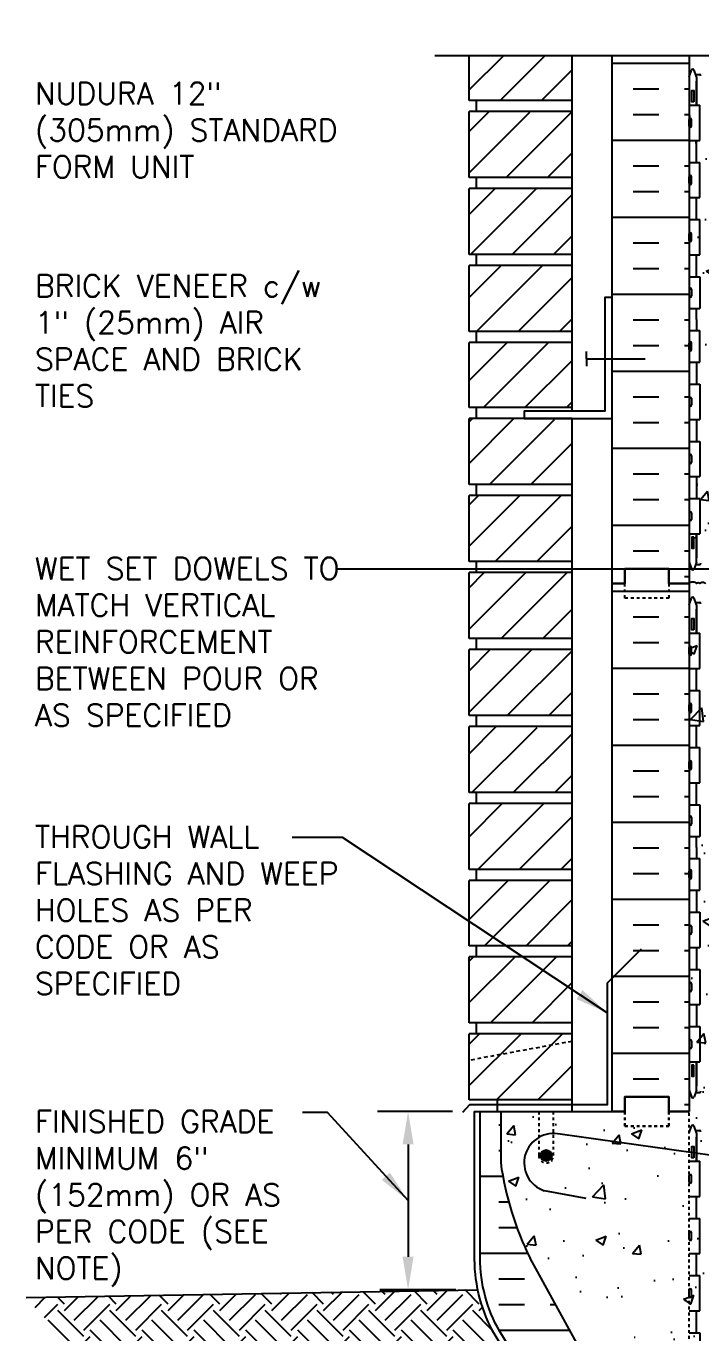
# Model space of a CAD drawing. Header units: inches. Extents: x 26.1 to 80.9, y -14.5 to 56.3.
# Drawn here: x 26.07 to 49.08, y 11.71 to 56.25 of the extents above; entities that cross this region are included whole.
import ezdxf

# ---------------------------------------------------------------- set-up
doc = ezdxf.new("R2010")
doc.units = ezdxf.units.IN
doc.header["$LTSCALE"] = 0.5
doc.header["$MEASUREMENT"] = 0
doc.linetypes.add('DASHED2', pattern=[0.375, 0.25, -0.125])
doc.linetypes.add('HIDDEN2', pattern=[0.1875, 0.125, -0.0625])
for name, color, linetype in [('HATCH', 12, 'Continuous'), ('Hidden2', 12, 'HIDDEN2'), ('line25', 2, 'Continuous'), ('LINE3', 3, 'Continuous'), ('LINE50', 5, 'Continuous'), ('LINE9', 9, 'Continuous'), ('TEXT', 4, 'Continuous'), ('Web_Edge', 9, 'Continuous')]:
    doc.layers.add(name, color=color, linetype=linetype)
doc.styles.add('DIM', font='romans.shx', dxfattribs={"width": 0.7})
doc.styles.add('ROMANS', font='romans.shx', dxfattribs={"height": 1.125})
doc.dimstyles.new('ext_12', dxfattribs={"dimscale": 12, "dimtxt": 0.09375, "dimasz": 0.09375, "dimexe": 0.09375, "dimexo": 0.0625, "dimgap": 0.0625, "dimtad": 1, "dimdec": 1, "dimzin": 3, "dimdsep": 46, "dimlunit": 4, "dimtxsty": 'DIM', "dimcen": 0.09, "dimdle": 0.09375, "dimclrt": 4, "dimadec": 0, "dimazin": 0, "dimtfac": 1, "dimtdec": 1, "dimtmove": 2, "dimatfit": 3, "dimfxl": 0, "dimfrac": 2, "dimtolj": 1, "dimtzin": 0, "dimarcsym": 0})

msp = doc.modelspace()

# ---------------------------------------------------------------- hatches: boundary and pattern name
at = {"layer": 'HATCH'}
h = msp.add_hatch(dxfattribs=at)
h.set_pattern_fill('AR-CONC', color=256, scale=0.5, style=0)
h.paths.add_polyline_path([(60.676, 55.254), (53.488, 55.254), (52.488, 54.254), (52.488, 55.254), (52.488, 56.254), (51.488, 55.254), (48.676, 55.254), (48.676, 37.254, -0.484838), (48.925, 37.254, -0.520567), (49.046, 37.254, -0.520567), (49.229, 37.254, -0.520567), (49.334, 37.254, -0.520567), (49.544, 37.254, -0.520567), (49.67, 37.254, -0.520567), (49.796, 37.254, -0.520567), (50.006, 37.254, -0.520567), (50.216, 37.254, -0.520567), (50.336, 37.254, -0.520567), (50.562, 37.254, -0.520567), (50.656, 37.254, -0.520567), (50.845, 37.254, -0.520567), (51.123, 37.254, -0.520567), (51.333, 37.254, -0.520567), (51.532, 37.254, -0.520567), (51.779, 37.254, -0.520567), (51.889, 37.254, -0.520567), (52.195, 37.254, -0.520567), (52.3, 37.254, -0.520567), (52.416, 37.254, -0.520567), (52.536, 37.254, -0.520567), (52.626, 37.254, -0.520567), (52.741, 37.254, -0.520567), (52.919, 37.254, -0.520567), (53.066, 37.254, -0.520567), (53.218, 37.254, -0.520567), (53.376, 37.254, -0.520567), (53.476, 37.254, -0.520567), (53.654, 37.254, -0.520567), (53.874, 37.254, -0.520567), (54.068, 37.254, -0.520567), (54.273, 37.254, -0.520567), (54.373, 37.296, -0.520567), (54.504, 37.296, -0.520567), (54.593, 37.296, -0.520567), (54.676, 37.296, -0.520567), (54.759, 37.296, -0.520567), (54.848, 37.296, -0.520567), (54.979, 37.296, -0.520567), (55.079, 37.254, -0.520567), (55.284, 37.254, -0.520567), (55.478, 37.254, -0.520567), (55.698, 37.254, -0.520567), (55.876, 37.254, -0.520567), (55.976, 37.254, -0.520567), (56.134, 37.254, -0.520567), (56.286, 37.254, -0.520567), (56.433, 37.254, -0.520567), (56.611, 37.254, -0.268401), (56.675, 37.284, -0.650115), (56.759, 37.296, -0.520567), (56.848, 37.296, -0.520567), (56.979, 37.296, -0.520567), (57.079, 37.254, -0.520567), (57.284, 37.254, -0.520567), (57.478, 37.254, -0.520567), (57.698, 37.254, -0.520567), (57.876, 37.254, -0.520567), (57.976, 37.254, -0.520567), (58.134, 37.254, -0.520567), (58.286, 37.254, -0.520567), (58.433, 37.254, -0.520567), (58.611, 37.254, -0.272614), (58.676, 37.284, -0.272614), (58.741, 37.254, -0.520567), (58.919, 37.254, -0.520567), (59.066, 37.254, -0.520567), (59.218, 37.254, -0.520567), (59.376, 37.254, -0.520567), (59.476, 37.254, -0.520567), (59.654, 37.254, -0.520567), (59.874, 37.254, -0.520567), (60.068, 37.254, -0.520567), (60.273, 37.254, -0.520567), (60.373, 37.296, -0.520567), (60.504, 37.296, -0.520567), (60.593, 37.296, -0.520567), (60.676, 37.296)])
h = msp.add_hatch(dxfattribs=at)
h.set_pattern_fill('INSUL', color=256, scale=7, style=0)
h.set_pattern_definition([(0, (-2877.4856, -359.7554), (0, 2.625), []), (0, (-2877.4856, -358.8804), (0, 2.625), [0.875, -0.875]), (0, (-2877.4856, -358.0054), (0, 2.625), [0.875, -0.875])])
h.paths.add_polyline_path([(46.051, 37.254), (46.488, 37.254), (46.488, 37.754), (47.988, 37.754), (47.988, 37.254), (48.676, 37.254), (48.676, 55.254), (47.988, 55.254), (47.988, 55.754), (46.488, 55.754), (46.488, 55.254), (46.051, 55.254)])
h = msp.add_hatch(dxfattribs=at)
h.set_pattern_fill('ANSI31', color=256, scale=8, style=0)
h.set_pattern_definition([(45, (34.8746, -11.6206), (-0.707107, 0.707107), [])])
h.paths.add_polyline_path([(44.676, 21.904), (41.176, 21.904), (41.176, 19.654), (44.676, 19.654)])
h.paths.add_polyline_path([(44.676, 24.529), (41.176, 24.529), (41.176, 22.279), (44.676, 22.279)])
h.paths.add_polyline_path([(44.676, 27.124), (41.176, 27.124), (41.176, 24.904), (44.676, 24.904)])
h.paths.add_polyline_path([(44.676, 29.749), (41.176, 29.749), (41.176, 27.499), (44.676, 27.499)])
h.paths.add_polyline_path([(44.676, 32.349), (43.051, 32.349), (43.051, 32.374), (41.176, 32.374), (41.176, 30.124), (44.676, 30.124)])
h.paths.add_polyline_path([(44.676, 34.999), (41.176, 34.999), (41.176, 32.749), (44.676, 32.749)])
h.paths.add_polyline_path([(44.676, 37.624), (41.176, 37.624), (41.176, 35.374), (44.676, 35.374)])
h.paths.add_polyline_path([(44.676, 40.249), (41.176, 40.249), (41.176, 37.999), (44.676, 37.999)])
h.paths.add_polyline_path([(44.676, 42.849), (43.051, 42.849), (43.051, 42.874), (41.176, 42.874), (41.176, 40.624), (44.676, 40.624)])
h.paths.add_polyline_path([(44.676, 45.47), (41.176, 45.47), (41.176, 43.249), (44.676, 43.249)])
h.paths.add_polyline_path([(44.676, 48.095), (41.176, 48.095), (41.176, 45.845), (44.676, 45.845)])
h.paths.add_polyline_path([(44.676, 50.72), (41.176, 50.72), (41.176, 48.47), (44.676, 48.47)])
h.paths.add_polyline_path([(44.676, 53.32), (43.051, 53.32), (43.051, 53.345), (41.176, 53.345), (41.176, 51.095), (44.676, 51.095)])
h.paths.add_polyline_path([(44.676, 55.254), (41.176, 55.254), (41.176, 53.72), (44.676, 53.72)])
h = msp.add_hatch(dxfattribs=at)
h.set_pattern_fill('AR-CONC', color=256, scale=0.5, style=0)
h.paths.add_polyline_path([(60.676, 37.254), (60.676, 47.3, 0.520567), (60.593, 47.3, 0.520567), (60.504, 47.3, 0.520567), (60.373, 47.3, 0.520567), (60.273, 47.258, 0.520567), (60.068, 47.258, 0.520567), (59.874, 47.258, 0.520567), (59.654, 47.258, 0.520567), (59.476, 47.258, 0.520567), (59.376, 47.258, 0.520567), (59.218, 47.258, 0.520567), (59.066, 47.258, 0.520567), (58.919, 47.258, 0.520567), (58.741, 47.258, 0.272614), (58.676, 47.288, 0.272614), (58.611, 47.258, 0.520567), (58.433, 47.258, 0.520567), (58.286, 47.258, 0.520567), (58.134, 47.258, 0.520567), (57.976, 47.258, 0.520567), (57.876, 47.258, 0.520567), (57.698, 47.258, 0.520567), (57.478, 47.258, 0.520567), (57.284, 47.258, 0.520567), (57.079, 47.258, 0.520567), (56.979, 47.3, 0.520567), (56.848, 47.3, 0.520567), (56.759, 47.3, 0.650115), (56.675, 47.288, 0.268401), (56.611, 47.258, 0.520567), (56.433, 47.258, 0.520567), (56.286, 47.258, 0.520567), (56.134, 47.258, 0.520567), (55.976, 47.258, 0.520567), (55.876, 47.258, 0.520567), (55.698, 47.258, 0.520567), (55.478, 47.258, 0.520567), (55.284, 47.258, 0.520567), (55.079, 47.258, 0.520567), (54.979, 47.3, 0.520567), (54.848, 47.3, 0.520567), (54.759, 47.3, 0.520567), (54.676, 47.3, 0.520567), (54.593, 47.3, 0.520567), (54.504, 47.3, 0.520567), (54.373, 47.3, 0.520567), (54.273, 47.258, 0.520567), (54.068, 47.258, 0.520567), (53.874, 47.258, 0.520567), (53.654, 47.258, 0.520567), (53.476, 47.258, 0.520567), (53.376, 47.258, 0.520567), (53.218, 47.258, 0.520567), (53.066, 47.258, 0.520567), (52.919, 47.258, 0.520567), (52.741, 47.258, 0.520567), (52.626, 47.258, 0.520567), (52.536, 47.258, 0.520567), (52.416, 47.258, 0.520567), (52.3, 47.258, 0.520567), (52.195, 47.258, 0.520567), (51.889, 47.258, 0.520567), (51.779, 47.258, 0.520567), (51.532, 47.258, 0.520567), (51.333, 47.258, 0.520567), (51.123, 47.258, 0.520567), (50.845, 47.258, 0.520567), (50.656, 47.258, 0.520567), (50.562, 47.258, 0.520567), (50.336, 47.258, 0.520567), (50.216, 47.258, 0.520567), (50.006, 47.258, 0.520567), (49.796, 47.258, 0.520567), (49.67, 47.258, 0.520567), (49.544, 47.258, 0.520567), (49.334, 47.258, 0.520567), (49.229, 47.258, 0.520567), (49.046, 47.258, 0.520567), (48.925, 47.258, 0.484838), (48.676, 47.258), (48.676, 37.254), (48.676, 19.254), (48.676, 4.504), (48.676, 1.254), (53.825, 1.254), (54.825, 2.254), (54.825, 1.254), (54.825, 0.254), (55.825, 1.254), (60.676, 1.254), (60.676, 13.629), (60.676, 19.254), (57.801, 19.254), (57.301, 19.754), (57.301, 20.879), (57.801, 21.379), (60.676, 21.379), (60.676, 25.129), (57.801, 25.129), (57.301, 25.629), (57.301, 26.754), (57.801, 27.254), (60.676, 27.254)])
h = msp.add_hatch(dxfattribs=at)
h.set_pattern_fill('INSUL', color=256, scale=7, style=0)
h.set_pattern_definition([(0, (-2877.4856, -377.7554), (0, 2.625), []), (0, (-2877.4856, -376.8804), (0, 2.625), [0.875, -0.875]), (0, (-2877.4856, -376.0054), (0, 2.625), [0.875, -0.875])])
h.paths.add_polyline_path([(46.051, 19.254), (46.488, 19.254), (46.488, 19.754), (47.988, 19.754), (47.988, 19.254), (48.676, 19.254), (48.676, 37.254), (47.988, 37.254), (47.988, 37.754), (46.488, 37.754), (46.488, 37.254), (46.051, 37.254)])
h = msp.add_hatch(dxfattribs=at)
h.set_pattern_fill('INSUL', color=256, scale=7, style=0)
h.set_pattern_definition([(0, (-2953.8148, -421.328), (0, 2.625), []), (0, (-2953.8148, -420.453), (0, 2.625), [0.875, -0.875]), (0, (-2953.8148, -419.578), (0, 2.625), [0.875, -0.875])])
h.paths.add_polyline_path([(43.251, 14.254, -0.079579), (42.251, 17.504), (42.251, 19.254), (41.551, 19.254), (41.551, 14.254, 0.131652), (42.221, 11.754), (45.959, 5.604, -0.10438), (46.051, 5.129), (46.051, 1.254), (46.488, 1.254), (46.488, 1.754), (47.988, 1.754), (47.988, 1.254), (48.676, 1.254), (48.676, 4.504), (48.426, 4.504), (48.426, 4.879)])
h = msp.add_hatch(dxfattribs=at)
h.set_pattern_fill('AR-CONC', color=256, scale=0.5, style=0)
h.paths.add_polyline_path([(48.426, 4.879), (48.426, 4.504), (48.676, 4.504), (48.676, 17.755), (44.764, 18.454, 0.119457), (44.051, 18.407), (44.051, 17.754, -1), (43.551, 17.754), (43.551, 19.254), (42.251, 19.254), (42.251, 17.504, 0.079579), (43.251, 14.254)])
h.paths.add_polyline_path([(48.676, 19.254), (47.988, 19.254), (47.988, 18.754), (46.488, 18.754), (46.488, 19.254), (46.051, 19.254), (44.051, 19.254), (44.051, 18.407, -0.119457), (44.764, 18.454), (48.676, 17.755)], flags=17)
h = msp.add_hatch(dxfattribs=at)
h.set_pattern_fill('EARTH', color=256, scale=5, angle=45, style=0)
h.set_pattern_definition([(45, (-40.9067, 50.6942), (1e-16, 1.767767), [1.25, -1.25]), (45, (-41.2382, 51.0257), (1e-16, 1.767767), [1.25, -1.25]), (45, (-41.5696, 51.3572), (1e-16, 1.767767), [1.25, -1.25]), (135, (-41.5696, 51.5781), (-1.767767, 2e-16), [1.25, -1.25]), (135, (-41.2382, 51.9096), (-1.767767, 2e-16), [1.25, -1.25]), (135, (-40.9067, 52.241), (-1.767767, 2e-16), [1.25, -1.25])])
edge = h.paths.add_edge_path()
edge.add_line((38.073, 10.491), (38.073, 6.92))
edge.add_line((38.073, 6.92), (41.063, 6.889))
edge.add_line((41.063, 6.889), (41.149, 6.849))
edge.add_line((41.149, 6.849), (41.235, 6.809))
edge.add_line((41.235, 6.809), (41.321, 6.768))
edge.add_line((41.321, 6.768), (41.406, 6.726))
edge.add_line((41.406, 6.726), (41.49, 6.684))
edge.add_line((41.49, 6.684), (41.574, 6.641))
edge.add_line((41.574, 6.641), (41.657, 6.598))
edge.add_line((41.657, 6.598), (41.739, 6.554))
edge.add_line((41.739, 6.554), (41.821, 6.51))
edge.add_line((41.821, 6.51), (41.902, 6.465))
edge.add_line((41.902, 6.465), (41.982, 6.419))
edge.add_line((41.982, 6.419), (42.062, 6.373))
edge.add_line((42.062, 6.373), (42.14, 6.326))
edge.add_line((42.14, 6.326), (42.219, 6.279))
edge.add_line((42.219, 6.279), (42.296, 6.231))
edge.add_line((42.296, 6.231), (42.373, 6.182))
edge.add_line((42.373, 6.182), (42.448, 6.133))
edge.add_line((42.448, 6.133), (42.523, 6.083))
edge.add_line((42.523, 6.083), (42.598, 6.032))
edge.add_line((42.598, 6.032), (42.671, 5.981))
edge.add_line((42.671, 5.981), (42.744, 5.929))
edge.add_line((42.744, 5.929), (42.816, 5.876))
edge.add_line((42.816, 5.876), (42.887, 5.823))
edge.add_line((42.887, 5.823), (42.957, 5.769))
edge.add_line((42.957, 5.769), (43.026, 5.714))
edge.add_line((43.026, 5.714), (43.094, 5.659))
edge.add_line((43.094, 5.659), (43.162, 5.603))
edge.add_line((43.162, 5.603), (43.228, 5.546))
edge.add_line((43.228, 5.546), (43.294, 5.488))
edge.add_line((43.294, 5.488), (43.359, 5.43))
edge.add_line((43.359, 5.43), (43.422, 5.371))
edge.add_line((43.422, 5.371), (43.485, 5.311))
edge.add_line((43.485, 5.311), (43.547, 5.251))
edge.add_line((43.547, 5.251), (43.608, 5.19))
edge.add_line((43.608, 5.19), (43.668, 5.128))
edge.add_line((43.668, 5.128), (43.727, 5.065))
edge.add_line((43.727, 5.065), (43.784, 5.001))
edge.add_line((43.784, 5.001), (43.841, 4.937))
edge.add_line((43.841, 4.937), (43.897, 4.872))
edge.add_line((43.897, 4.872), (43.952, 4.806))
edge.add_line((43.952, 4.806), (44.005, 4.739))
edge.add_line((44.005, 4.739), (44.058, 4.672))
edge.add_line((44.058, 4.672), (44.109, 4.603))
edge.add_line((44.109, 4.603), (44.16, 4.534))
edge.add_line((44.16, 4.534), (44.209, 4.464))
edge.add_line((44.209, 4.464), (44.257, 4.394))
edge.add_line((44.257, 4.394), (44.304, 4.322))
edge.add_line((44.304, 4.322), (44.35, 4.25))
edge.add_line((44.35, 4.25), (44.395, 4.176))
edge.add_line((44.395, 4.176), (44.438, 4.102))
edge.add_line((44.438, 4.102), (44.48, 4.027))
edge.add_line((44.48, 4.027), (44.521, 3.951))
edge.add_line((44.521, 3.951), (44.561, 3.874))
edge.add_line((44.561, 3.874), (44.6, 3.796))
edge.add_line((44.6, 3.796), (44.637, 3.718))
edge.add_line((44.637, 3.718), (44.674, 3.638))
edge.add_line((44.674, 3.638), (44.708, 3.558))
edge.add_line((44.708, 3.558), (44.742, 3.477))
edge.add_line((44.742, 3.477), (44.775, 3.394))
edge.add_line((44.775, 3.394), (44.806, 3.311))
edge.add_line((44.806, 3.311), (44.836, 3.228))
edge.add_line((44.836, 3.228), (44.865, 3.143))
edge.add_line((44.865, 3.143), (44.893, 3.058))
edge.add_line((44.893, 3.058), (44.921, 2.972))
edge.add_line((44.921, 2.972), (44.947, 2.885))
edge.add_line((44.947, 2.885), (44.972, 2.798))
edge.add_line((44.972, 2.798), (44.997, 2.71))
edge.add_line((44.997, 2.71), (45.021, 2.622))
edge.add_line((45.021, 2.622), (45.044, 2.533))
edge.add_line((45.044, 2.533), (45.066, 2.444))
edge.add_line((45.066, 2.444), (45.088, 2.354))
edge.add_line((45.088, 2.354), (45.109, 2.264))
edge.add_line((45.109, 2.264), (45.13, 2.173))
edge.add_line((45.13, 2.173), (45.15, 2.082))
edge.add_line((45.15, 2.082), (45.17, 1.991))
edge.add_line((45.17, 1.991), (45.19, 1.9))
edge.add_line((45.19, 1.9), (45.209, 1.808))
edge.add_line((45.209, 1.808), (45.227, 1.716))
edge.add_line((45.227, 1.716), (45.246, 1.624))
edge.add_line((45.246, 1.624), (45.264, 1.531))
edge.add_line((45.264, 1.531), (45.283, 1.439))
edge.add_line((45.283, 1.439), (45.301, 1.347))
edge.add_line((45.301, 1.347), (45.319, 1.254))
edge.add_line((45.319, 1.254), (45.991, 1.254))
edge.add_line((45.991, 1.254), (45.991, 5.137))
edge.add_arc((45.039, 5.154), 0.952, 358.9548, 381.9741)
edge.add_line((45.922, 5.51), (44.654, 7.596))
edge.add_line((44.654, 7.596), (44.511, 7.596))
edge.add_line((44.511, 7.596), (42.06, 11.629))
edge.add_arc((46.551, 14.224), 5.188, 191.6439, 210.0236, ccw=False)
edge.add_line((41.47, 13.177), (26.07, 12.908))
edge.add_line((26.07, 12.908), (26.132, 12.839))
edge.add_line((26.132, 12.839), (26.195, 12.77))
edge.add_line((26.195, 12.77), (26.257, 12.701))
edge.add_line((26.257, 12.701), (26.32, 12.632))
edge.add_line((26.32, 12.632), (26.382, 12.563))
edge.add_line((26.382, 12.563), (26.445, 12.494))
edge.add_line((26.445, 12.494), (26.508, 12.425))
edge.add_line((26.508, 12.425), (26.571, 12.357))
edge.add_line((26.571, 12.357), (26.634, 12.289))
edge.add_line((26.634, 12.289), (26.697, 12.221))
edge.add_line((26.697, 12.221), (26.76, 12.154))
edge.add_line((26.76, 12.154), (26.824, 12.087))
edge.add_line((26.824, 12.087), (26.887, 12.021))
edge.add_line((26.887, 12.021), (26.951, 11.954))
edge.add_line((26.951, 11.954), (27.016, 11.889))
edge.add_line((27.016, 11.889), (27.08, 11.824))
edge.add_line((27.08, 11.824), (27.145, 11.759))
edge.add_line((27.145, 11.759), (27.21, 11.695))
edge.add_line((27.21, 11.695), (27.276, 11.632))
edge.add_line((27.276, 11.632), (27.342, 11.569))
edge.add_line((27.342, 11.569), (27.408, 11.507))
edge.add_line((27.408, 11.507), (27.475, 11.446))
edge.add_line((27.475, 11.446), (27.542, 11.386))
edge.add_line((27.542, 11.386), (27.609, 11.326))
edge.add_line((27.609, 11.326), (27.677, 11.267))
edge.add_line((27.677, 11.267), (27.745, 11.209))
edge.add_line((27.745, 11.209), (27.814, 11.152))
edge.add_line((27.814, 11.152), (27.883, 11.096))
edge.add_line((27.883, 11.096), (27.953, 11.041))
edge.add_line((27.953, 11.041), (28.024, 10.987))
edge.add_line((28.024, 10.987), (28.095, 10.934))
edge.add_line((28.095, 10.934), (28.166, 10.882))
edge.add_line((28.166, 10.882), (28.238, 10.83))
edge.add_line((28.238, 10.83), (28.31, 10.78))
edge.add_line((28.31, 10.78), (28.383, 10.73))
edge.add_line((28.383, 10.73), (28.456, 10.682))
edge.add_line((28.456, 10.682), (28.53, 10.634))
edge.add_line((28.53, 10.634), (28.604, 10.587))
edge.add_line((28.604, 10.587), (28.679, 10.541))
edge.add_line((28.679, 10.541), (28.754, 10.496))
edge.add_line((28.754, 10.496), (28.762, 10.491))
edge.add_line((28.762, 10.491), (38.073, 10.491))
at = {"layer": 'LINE3'}
msp.add_hatch(color=256, dxfattribs=at).paths.add_polyline_path([(43.613, 17.754, 1), (43.988, 17.754, 1)])

# ---------------------------------------------------------------- linework, layer by layer
at = {"layer": 'HATCH'}
msp.add_lwpolyline([(48.676, 37.254, -0.484838), (48.925, 37.254, -0.520567), (49.046, 37.254, -0.520567), (49.229, 37.254, -0.520567)], format="xyb", dxfattribs=at)
at = {"layer": 'Hidden2', "color": 9}
for p, q in [((42.251, 19.254), (43.551, 19.254)), ((44.051, 19.254), (46.051, 19.254))]:
    msp.add_line(p, q, dxfattribs=at)
at = {"layer": 'Hidden2'}
for p, q in [((42.251, 19.254), (43.551, 19.254)), ((43.551, 19.254), (43.551, 17.754)), ((44.051, 19.254), (46.051, 19.254)), ((44.051, 17.754), (44.051, 19.254)), ((48.676, 4.504), (48.676, 19.254))]:
    msp.add_line(p, q, dxfattribs=at)
msp.add_arc((43.801, 17.754), 0.25, 180, 0, dxfattribs=at)
at = {"layer": 'line25'}
for p, q in [((41.176, 53.72), (41.176, 55.254)), ((44.676, 55.254), (44.676, 43.124)), ((48.676, 55.254), (48.676, 37.254)), ((44.676, 53.72), (41.176, 53.72)), ((41.426, 53.345), (41.426, 53.72)), ((48.676, 53.559), (49.041, 53.559)), ((49.041, 52.359), (49.041, 53.559)), ((41.176, 51.095), (41.176, 53.345)), ((44.676, 53.345), (41.176, 53.345)), ((48.676, 52.849), (48.676, 53.069)), ((48.676, 53.014), (48.676, 53.014)), ((48.716, 53.109), (48.716, 53.109)), ((48.756, 52.849), (48.756, 53.069)), ((48.676, 52.904), (48.676, 52.904)), ((48.716, 52.809), (48.716, 52.809)), ((48.676, 52.359), (49.041, 52.359)), ((48.676, 51.609), (49.041, 51.609)), ((49.041, 50.409), (49.041, 51.609)), ((44.676, 51.095), (41.176, 51.095)), ((41.426, 50.72), (41.426, 51.095)), ((48.676, 50.899), (48.676, 51.119)), ((48.676, 51.064), (48.676, 51.064)), ((48.676, 50.954), (48.676, 50.954)), ((48.716, 51.159), (48.716, 51.159)), ((48.716, 50.859), (48.716, 50.859)), ((48.756, 50.899), (48.756, 51.119)), ((44.676, 50.72), (41.176, 50.72)), ((41.176, 48.47), (41.176, 50.72)), ((48.676, 50.409), (49.041, 50.409)), ((48.676, 49.659), (49.041, 49.659)), ((49.041, 48.459), (49.041, 49.659)), ((48.676, 48.949), (48.676, 49.169)), ((48.676, 49.114), (48.676, 49.114)), ((48.676, 49.004), (48.676, 49.004)), ((48.716, 49.209), (48.716, 49.209)), ((48.756, 48.949), (48.756, 49.169)), ((48.716, 48.909), (48.716, 48.909)), ((44.676, 48.47), (41.176, 48.47)), ((41.426, 48.095), (41.426, 48.47)), ((48.676, 48.459), (49.041, 48.459)), ((41.176, 45.845), (41.176, 48.095)), ((44.676, 48.095), (41.176, 48.095)), ((48.676, 47.709), (49.041, 47.709)), ((49.041, 47.709), (49.041, 46.629)), ((48.676, 47.279), (48.676, 47.059)), ((48.676, 47.224), (48.676, 47.224)), ((48.716, 47.319), (48.716, 47.319)), ((48.756, 47.279), (48.756, 47.059)), ((48.676, 47.114), (48.676, 47.114)), ((48.716, 47.019), (48.716, 47.019)), ((48.676, 46.629), (49.041, 46.629)), ((44.676, 45.845), (41.176, 45.845)), ((41.176, 43.249), (41.176, 45.47)), ((44.676, 45.47), (41.176, 45.47)), ((41.426, 45.47), (41.426, 45.845)), ((48.676, 45.879), (49.041, 45.879)), ((48.676, 45.229), (48.676, 45.449)), ((48.716, 45.489), (48.716, 45.489)), ((48.756, 45.229), (48.756, 45.449)), ((49.041, 44.799), (49.041, 45.879)), ((48.676, 45.394), (48.676, 45.394)), ((48.676, 45.284), (48.676, 45.284)), ((48.716, 45.189), (48.716, 45.189)), ((48.676, 44.799), (49.041, 44.799)), ((48.676, 44.049), (49.041, 44.049)), ((49.041, 44.049), (49.041, 42.849)), ((44.676, 43.249), (41.176, 43.249)), ((41.426, 42.874), (41.426, 43.249)), ((48.676, 43.559), (48.676, 43.339)), ((48.676, 43.504), (48.676, 43.504)), ((48.676, 43.394), (48.676, 43.394)), ((48.716, 43.599), (48.716, 43.599)), ((48.716, 43.299), (48.716, 43.299)), ((48.756, 43.559), (48.756, 43.339)), ((41.176, 40.624), (41.176, 42.874)), ((44.676, 42.874), (41.176, 42.874)), ((44.676, 42.874), (44.676, 19.279)), ((48.676, 42.849), (49.041, 42.849)), ((48.676, 42.099), (49.041, 42.099)), ((49.041, 42.099), (49.041, 40.899)), ((48.676, 41.609), (48.676, 41.389)), ((48.676, 41.554), (48.676, 41.554)), ((48.676, 41.444), (48.676, 41.444)), ((48.756, 41.609), (48.756, 41.389)), ((48.716, 41.349), (48.716, 41.349)), ((44.676, 40.624), (41.176, 40.624)), ((41.426, 40.249), (41.426, 40.624)), ((48.676, 40.899), (49.041, 40.899)), ((41.176, 37.999), (41.176, 40.249)), ((44.676, 40.249), (41.176, 40.249)), ((48.676, 40.149), (49.041, 40.149)), ((49.041, 40.149), (49.041, 38.949)), ((48.676, 39.659), (48.676, 39.439)), ((48.716, 39.699), (48.716, 39.699)), ((48.756, 39.659), (48.756, 39.439)), ((48.676, 39.604), (48.676, 39.604)), ((48.676, 39.494), (48.676, 39.494)), ((48.716, 39.399), (48.716, 39.399)), ((48.676, 38.949), (49.041, 38.949)), ((44.676, 37.999), (41.176, 37.999)), ((41.426, 37.624), (41.426, 37.999)), ((44.676, 37.624), (41.176, 37.624)), ((41.176, 35.374), (41.176, 37.624)), ((48.676, 37.254), (48.676, 19.254)), ((44.676, 35.374), (41.176, 35.374)), ((41.426, 34.999), (41.426, 35.374)), ((48.676, 35.559), (49.041, 35.559)), ((49.041, 34.359), (49.041, 35.559)), ((44.676, 34.999), (41.176, 34.999)), ((41.176, 32.749), (41.176, 34.999)), ((48.676, 34.849), (48.676, 35.069)), ((48.676, 35.014), (48.676, 35.014)), ((48.676, 34.904), (48.676, 34.904)), ((48.716, 35.109), (48.716, 35.109)), ((48.716, 34.809), (48.716, 34.809)), ((48.756, 34.849), (48.756, 35.069)), ((48.676, 34.359), (49.041, 34.359)), ((48.676, 33.609), (49.041, 33.609)), ((49.041, 32.409), (49.041, 33.609)), ((48.676, 32.899), (48.676, 33.119)), ((48.676, 33.064), (48.676, 33.064)), ((48.716, 33.159), (48.716, 33.159)), ((48.756, 32.899), (48.756, 33.119)), ((44.676, 32.749), (41.176, 32.749)), ((41.426, 32.374), (41.426, 32.749)), ((48.676, 32.954), (48.676, 32.954)), ((48.716, 32.859), (48.716, 32.859)), ((44.676, 32.374), (41.176, 32.374)), ((41.176, 30.124), (41.176, 32.374)), ((48.676, 32.409), (49.041, 32.409)), ((48.676, 31.659), (49.041, 31.659)), ((49.041, 30.459), (49.041, 31.659)), ((48.716, 31.209), (48.716, 31.209)), ((48.676, 30.949), (48.676, 31.169)), ((48.676, 31.114), (48.676, 31.114)), ((48.676, 31.004), (48.676, 31.004)), ((48.716, 30.909), (48.716, 30.909)), ((48.756, 30.949), (48.756, 31.169)), ((48.676, 30.459), (49.041, 30.459)), ((44.676, 30.124), (41.176, 30.124)), ((41.426, 29.749), (41.426, 30.124)), ((44.676, 29.749), (41.176, 29.749)), ((41.176, 27.499), (41.176, 29.749)), ((48.676, 29.709), (49.041, 29.709)), ((49.041, 29.709), (49.041, 28.629)), ((48.676, 29.279), (48.676, 29.059)), ((48.676, 29.224), (48.676, 29.224)), ((48.676, 29.114), (48.676, 29.114)), ((48.716, 29.319), (48.716, 29.319)), ((48.716, 29.019), (48.716, 29.019)), ((48.756, 29.279), (48.756, 29.059)), ((48.676, 28.629), (49.041, 28.629)), ((48.676, 27.879), (49.041, 27.879)), ((49.041, 26.799), (49.041, 27.879)), ((44.676, 27.499), (41.176, 27.499)), ((41.426, 27.124), (41.426, 27.499)), ((48.676, 27.229), (48.676, 27.449)), ((48.676, 27.394), (48.676, 27.394)), ((48.676, 27.284), (48.676, 27.284)), ((48.716, 27.489), (48.716, 27.489)), ((48.716, 27.189), (48.716, 27.189)), ((48.756, 27.229), (48.756, 27.449)), ((44.676, 27.124), (41.176, 27.124)), ((41.176, 24.904), (41.176, 27.124)), ((48.676, 26.799), (49.041, 26.799)), ((48.676, 26.049), (49.041, 26.049)), ((49.041, 26.049), (49.041, 24.849)), ((48.676, 25.559), (48.676, 25.339)), ((48.676, 25.504), (48.676, 25.504)), ((48.676, 25.394), (48.676, 25.394)), ((48.716, 25.599), (48.716, 25.599)), ((48.756, 25.559), (48.756, 25.339)), ((48.716, 25.299), (48.716, 25.299)), ((44.676, 24.904), (41.176, 24.904)), ((44.676, 24.529), (41.176, 24.529)), ((41.176, 22.279), (41.176, 24.529)), ((41.426, 24.529), (41.426, 24.904)), ((48.676, 24.849), (49.041, 24.849)), ((48.676, 24.099), (49.041, 24.099)), ((49.041, 24.099), (49.041, 22.899)), ((48.676, 23.609), (48.676, 23.389)), ((48.676, 23.554), (48.676, 23.554)), ((48.676, 23.444), (48.676, 23.444)), ((48.716, 23.349), (48.716, 23.349)), ((48.756, 23.609), (48.756, 23.389)), ((48.676, 22.899), (49.041, 22.899)), ((44.676, 22.279), (41.176, 22.279)), ((41.426, 21.904), (41.426, 22.279)), ((44.676, 21.904), (41.176, 21.904)), ((41.176, 19.654), (41.176, 21.904)), ((48.676, 22.149), (49.041, 22.149)), ((49.041, 22.149), (49.041, 20.949)), ((48.676, 21.659), (48.676, 21.439)), ((48.676, 21.604), (48.676, 21.604)), ((48.676, 21.494), (48.676, 21.494)), ((48.716, 21.699), (48.716, 21.699)), ((48.716, 21.399), (48.716, 21.399)), ((48.756, 21.659), (48.756, 21.439)), ((48.676, 20.949), (49.041, 20.949)), ((44.676, 19.654), (41.176, 19.654)), ((42.126, 19.654), (42.126, 19.279)), ((42.251, 19.254), (42.251, 17.504)), ((48.676, 17.559), (49.041, 17.559)), ((49.041, 16.359), (49.041, 17.559)), ((48.676, 16.849), (48.676, 17.069)), ((48.676, 17.014), (48.676, 17.014)), ((48.716, 17.109), (48.716, 17.109)), ((48.756, 16.849), (48.756, 17.069)), ((48.676, 16.904), (48.676, 16.904)), ((48.716, 16.809), (48.716, 16.809)), ((48.676, 16.359), (49.041, 16.359)), ((48.676, 15.609), (49.041, 15.609)), ((49.041, 14.409), (49.041, 15.609)), ((48.716, 15.159), (48.716, 15.159)), ((48.676, 14.899), (48.676, 15.119)), ((48.676, 15.064), (48.676, 15.064)), ((48.676, 14.954), (48.676, 14.954)), ((48.716, 14.859), (48.716, 14.859)), ((48.756, 14.899), (48.756, 15.119)), ((48.676, 14.409), (49.041, 14.409)), ((48.426, 4.879), (43.251, 14.254)), ((48.676, 13.659), (49.041, 13.659)), ((49.041, 12.459), (49.041, 13.659)), ((48.676, 12.949), (48.676, 13.169)), ((48.676, 13.114), (48.676, 13.114)), ((48.676, 13.004), (48.676, 13.004)), ((48.716, 13.209), (48.716, 13.209)), ((48.756, 12.949), (48.756, 13.169)), ((48.716, 12.909), (48.716, 12.909)), ((48.676, 12.459), (49.041, 12.459)), ((48.676, 11.709), (49.041, 11.709)), ((49.041, 11.709), (49.041, 10.629))]:
    msp.add_line(p, q, dxfattribs=at)
for centre, radius, start, end in [((48.716, 53.069), 0.04, 90, 180), ((48.716, 53.069), 0.04, 360, 90), ((48.716, 52.849), 0.04, 180, 270), ((48.716, 52.849), 0.04, 270, 0), ((48.716, 51.119), 0.04, 90, 180), ((48.716, 50.899), 0.04, 180, 270), ((48.716, 51.119), 0.04, 360, 90), ((48.716, 50.899), 0.04, 270, 0), ((48.716, 49.169), 0.04, 90, 180), ((48.716, 49.169), 0.04, 360, 90), ((48.716, 48.949), 0.04, 180, 270), ((48.716, 48.949), 0.04, 270, 0), ((48.716, 47.279), 0.04, 90, 180), ((48.716, 47.279), 0.04, 0, 90), ((48.716, 47.059), 0.04, 180, 270), ((48.716, 47.059), 0.04, 270, 0), ((48.716, 45.449), 0.04, 90, 180), ((48.716, 45.449), 0.04, 360, 90), ((48.716, 45.229), 0.04, 180, 270), ((48.716, 45.229), 0.04, 270, 0), ((48.716, 43.559), 0.04, 90, 180), ((48.716, 43.339), 0.04, 180, 270), ((48.716, 43.559), 0.04, 0, 90), ((48.716, 43.339), 0.04, 270, 0), ((48.716, 41.609), 0.04, 90, 180), ((48.716, 41.609), 0.04, 0, 90), ((48.716, 41.389), 0.04, 180, 270), ((48.716, 41.389), 0.04, 270, 0), ((48.716, 39.659), 0.04, 90, 180), ((48.716, 39.659), 0.04, 0, 90), ((48.716, 39.439), 0.04, 180, 270), ((48.716, 39.439), 0.04, 270, 0), ((48.716, 35.069), 0.04, 90, 180), ((48.716, 34.849), 0.04, 180, 270), ((48.716, 35.069), 0.04, 360, 90), ((48.716, 34.849), 0.04, 270, 0), ((48.716, 33.119), 0.04, 90, 180), ((48.716, 33.119), 0.04, 360, 90), ((48.716, 32.899), 0.04, 180, 270), ((48.716, 32.899), 0.04, 270, 0), ((48.716, 31.169), 0.04, 90, 180), ((48.716, 31.169), 0.04, 360, 90), ((48.716, 30.949), 0.04, 180, 270), ((48.716, 30.949), 0.04, 270, 0), ((48.716, 29.279), 0.04, 90, 180), ((48.716, 29.059), 0.04, 180, 270), ((48.716, 29.279), 0.04, 0, 90), ((48.716, 29.059), 0.04, 270, 0), ((48.716, 27.449), 0.04, 90, 180), ((48.716, 27.229), 0.04, 180, 270), ((48.716, 27.449), 0.04, 360, 90), ((48.716, 27.229), 0.04, 270, 0), ((48.716, 25.559), 0.04, 90, 180), ((48.716, 25.559), 0.04, 0, 90), ((48.716, 25.339), 0.04, 180, 270), ((48.716, 25.339), 0.04, 270, 0), ((48.716, 23.609), 0.04, 90, 180), ((48.716, 23.609), 0.04, 0, 90), ((48.716, 23.389), 0.04, 180, 270), ((48.716, 23.389), 0.04, 270, 0), ((48.716, 21.659), 0.04, 90, 180), ((48.716, 21.439), 0.04, 180, 270), ((48.716, 21.659), 0.04, 0, 90), ((48.716, 21.439), 0.04, 270, 0), ((52.896, 19.001), 10.75, 188.0028, 206.2026), ((48.716, 17.069), 0.04, 90, 180), ((48.716, 17.069), 0.04, 360, 90), ((48.716, 16.849), 0.04, 180, 270), ((48.716, 16.849), 0.04, 270, 0), ((48.716, 15.119), 0.04, 90, 180), ((48.716, 15.119), 0.04, 360, 90), ((48.716, 14.899), 0.04, 180, 270), ((48.716, 14.899), 0.04, 270, 0), ((48.716, 13.169), 0.04, 90, 180), ((48.716, 12.949), 0.04, 180, 270), ((48.716, 13.169), 0.04, 360, 90), ((48.716, 12.949), 0.04, 270, 0)]:
    msp.add_arc(centre, radius, start, end, dxfattribs=at)
at = {"layer": 'LINE3'}
for p, q in [((57.806, 16.58), (44.283, 18.477)), ((43.736, 16.555), (45.155, 16.302))]:
    msp.add_line(p, q, dxfattribs=at)
msp.add_circle((43.801, 17.754), 0.188, dxfattribs=at)
msp.add_arc((44.051, 17.504), 1, 76.5845, 251.653, dxfattribs=at)
at = {"layer": 'LINE50'}
for p, q in [((46.051, 37.254), (46.051, 55.254)), ((46.051, 19.254), (46.051, 37.254)), ((26.07, 12.908), (41.47, 13.177))]:
    msp.add_line(p, q, dxfattribs=at)
for points in [[(46.051, 37.254), (46.488, 37.254), (46.488, 37.754), (47.988, 37.754), (47.988, 37.254), (48.676, 37.254)], [(48.676, 37.254), (47.988, 37.254), (47.988, 37.754), (46.488, 37.754), (46.488, 37.254), (46.051, 37.254)], [(48.676, 19.254), (47.988, 19.254), (47.988, 19.754), (46.488, 19.754), (46.488, 19.254), (46.051, 19.254)], [(46.051, 19.254), (46.488, 19.254), (46.488, 19.754), (47.988, 19.754), (47.988, 19.254), (48.676, 19.254)], [(46.051, 19.254), (46.488, 19.254), (46.488, 19.754), (47.988, 19.754), (47.988, 19.254), (48.676, 19.254)]]:
    msp.add_lwpolyline(points, dxfattribs=at)
msp.add_lwpolyline([(46.051, 1.254), (46.051, 5.129, 0.10438), (45.959, 5.604), (42.221, 11.754, -0.131652), (41.551, 14.254), (41.551, 19.254), (42.251, 19.254)], format="xyb", dxfattribs=at)
at = {"layer": 'LINE9'}
for p, q in [((40.002, 55.254), (51.488, 55.254)), ((45.176, 44.912), (45.176, 45.162)), ((45.176, 44.912), (47.176, 44.912)), ((45.176, 44.912), (45.176, 44.662)), ((45.877, 23.629), (47.051, 24.803))]:
    msp.add_line(p, q, dxfattribs=at)
at = {"layer": 'LINE9', "linetype": 'DASHED2'}
msp.add_line((44.676, 21.645), (41.176, 20.997), dxfattribs=at)
at = {"layer": 'LINE9'}
msp.add_lwpolyline([(46.051, 46.999), (45.801, 46.999), (45.801, 43.124), (43.051, 43.124), (43.051, 42.874), (46.051, 42.874)], close=True, dxfattribs=at)
at = {"layer": 'LINE9', "linetype": 'DASHED2', "ltscale": 0.15}
for points in [[(47.988, 37.254), (47.988, 37.254), (47.988, 36.754), (46.488, 36.754), (46.488, 37.254), (46.488, 37.254)], [(47.988, 19.254), (47.988, 19.254), (47.988, 18.754), (46.488, 18.754), (46.488, 19.254), (46.488, 19.254)]]:
    msp.add_lwpolyline(points, dxfattribs=at)
at = {"layer": 'LINE9'}
msp.add_lwpolyline([(45.877, 23.629), (45.877, 19.479), (41.189, 19.479), (40.951, 19.22)], dxfattribs=at)
msp.add_lwpolyline([(44.511, 7.596), (42.06, 11.629, -0.131757), (41.363, 14.224), (41.363, 19.254), (46.051, 19.254)], format="xyb", dxfattribs=at)
at = {"layer": 'LINE9', "color": 8, "linetype": 'DASHED2', "ltscale": 0.15}
msp.add_lwpolyline([(46.488, 19.254), (46.488, 19.254), (46.488, 18.754), (47.988, 18.754), (47.988, 19.254), (47.988, 19.254)], dxfattribs=at)
at = {"layer": 'TEXT'}
for p, q in [((40.613, 19.254), (38.054, 19.254)), ((39.093, 18.129), (39.093, 14.302)), ((40.72, 13.177), (38.134, 13.177))]:
    msp.add_line(p, q, dxfattribs=at)
for points in [[(47.71, 53.956, 0, 0.36, 0), (46.63, 53.956, 0, 0, 0), (33.334, 53.956, 0, 0, 0)], [(41.227, 47.369, 0, 0.36, 0), (40.147, 47.369, 0, 0, 0), (37.805, 47.369, 0, 0, 0)]]:
    msp.add_lwpolyline(points, format="xyseb", dxfattribs=at)
for points in [[(38.905, 18.129), (39.28, 18.129), (39.093, 19.254)], [(38.905, 14.302), (39.28, 14.302), (39.093, 13.177)]]:
    msp.add_solid(points, dxfattribs=at)
at = {"layer": 'Web_Edge'}
for p, q in [((48.676, 54.525), (48.751, 54.755)), ((48.926, 54.525), (48.851, 54.755)), ((48.9, 54.605), (49.026, 54.605)), ((48.926, 54.525), (48.926, 53.559)), ((48.926, 37.983), (48.926, 38.949)), ((48.676, 37.983), (48.751, 37.753)), ((48.926, 37.983), (48.851, 37.753)), ((48.9, 37.903), (49.026, 37.903)), ((48.676, 36.525), (48.751, 36.755)), ((48.926, 36.525), (48.851, 36.755)), ((48.9, 36.605), (49.026, 36.605)), ((48.926, 36.525), (48.926, 35.559)), ((48.926, 19.983), (48.926, 20.949)), ((48.676, 19.983), (48.751, 19.753)), ((48.926, 19.983), (48.851, 19.753)), ((48.9, 19.903), (49.026, 19.903)), ((48.676, 18.525), (48.751, 18.755)), ((48.926, 18.525), (48.851, 18.755)), ((48.9, 18.605), (49.026, 18.605)), ((48.926, 18.525), (48.926, 17.559))]:
    msp.add_line(p, q, dxfattribs=at)
for points in [[(48.926, 53.559), (48.926, 54.375)], [(48.926, 51.609), (48.926, 52.359)], [(48.926, 49.659), (48.926, 50.409)], [(48.926, 47.709), (48.926, 48.459)], [(48.926, 46.254), (48.926, 46.629)], [(48.926, 46.254), (48.926, 45.879)], [(48.926, 44.799), (48.926, 44.049)], [(48.926, 42.849), (48.926, 42.099)], [(48.926, 40.899), (48.926, 40.149)], [(48.926, 38.949), (48.926, 38.133)], [(48.926, 35.559), (48.926, 36.375)], [(48.926, 33.609), (48.926, 34.359)], [(48.926, 31.659), (48.926, 32.409)], [(48.926, 29.709), (48.926, 30.459)], [(48.926, 28.254), (48.926, 28.629)], [(48.926, 28.254), (48.926, 27.879)], [(48.926, 26.799), (48.926, 26.049)], [(48.926, 24.849), (48.926, 24.099)], [(48.926, 22.899), (48.926, 22.149)], [(48.926, 20.949), (48.926, 20.133)], [(48.926, 17.559), (48.926, 18.375)], [(48.926, 15.609), (48.926, 16.359)], [(48.926, 13.659), (48.926, 14.409)], [(48.926, 11.709), (48.926, 12.459)]]:
    msp.add_lwpolyline(points, dxfattribs=at)
for points in [[(48.836, 53.675), (48.766, 53.675), (48.766, 54.055), (48.836, 54.055)], [(48.836, 38.833), (48.766, 38.833), (48.766, 38.453), (48.836, 38.453)], [(48.836, 35.675), (48.766, 35.675), (48.766, 36.055), (48.836, 36.055)], [(48.836, 20.833), (48.766, 20.833), (48.766, 20.453), (48.836, 20.453)], [(48.836, 17.675), (48.766, 17.675), (48.766, 18.055), (48.836, 18.055)]]:
    msp.add_lwpolyline(points, close=True, dxfattribs=at)
for centre, radius, start, end in [((48.801, 54.729), 0.0567, 28.0725, 151.9275), ((49.026, 54.555), 0.05, 0, 90), ((49.026, 37.953), 0.05, 270, 0), ((48.801, 37.78), 0.0567, 208.0725, 331.9275), ((48.801, 36.729), 0.0567, 28.0725, 151.9275), ((49.026, 36.555), 0.05, 0, 90), ((48.801, 19.78), 0.0567, 208.0725, 331.9275), ((49.026, 19.953), 0.05, 270, 0), ((48.801, 18.729), 0.0567, 28.0725, 151.9275), ((49.026, 18.555), 0.05, 0, 90)]:
    msp.add_arc(centre, radius, start, end, dxfattribs=at)

# ---------------------------------------------------------------- texts
at = {"layer": 'TEXT', "char_height": 0.75, "attachment_point": 4, "style": 'ROMANS'}
for s, insert, width in [('NUDURA 12" (305mm) STANDARD FORM UNIT', (26.372, 52.712), 11.43486), ('BRICK VENEER c/w 1" (25mm) AIR SPACE AND BRICK TIES', (26.372, 45.525), 11.43486), ('WET SET DOWELS TO MATCH VERTICAL\\PREINFORCEMENT BETWEEN POUR OR AS SPECIFIED', (26.372, 35.264), 11.43486), ('THROUGH WALL FLASHING AND WEEP HOLES AS PER CODE OR AS SPECIFIED', (26.372, 26.117), 11.43486), ('FINISHED GRADE MINIMUM 6" (152mm) OR AS PER CODE (SEE NOTE)', (26.372, 16.288), 10.75183)]:
    msp.add_mtext(s, dxfattribs=dict(at, insert=insert, width=width))

# ---------------------------------------------------------------- leaders
at = {"layer": 'TEXT'}
msp.add_leader([(51.687, 37.743), (36.636, 37.743)], dimstyle='ext_12', override={"dimgap": 0.0625, "dimtad": 0}, dxfattribs=at)
for points in [[(45.877, 22.618), (36.862, 28.591), (35.142, 28.591)], [(39.093, 16.216), (36.35, 19.224), (35.49, 19.224)]]:
    msp.add_leader(points, dimstyle='ext_12', dxfattribs=at)

doc.saveas('drawing.dxf')
